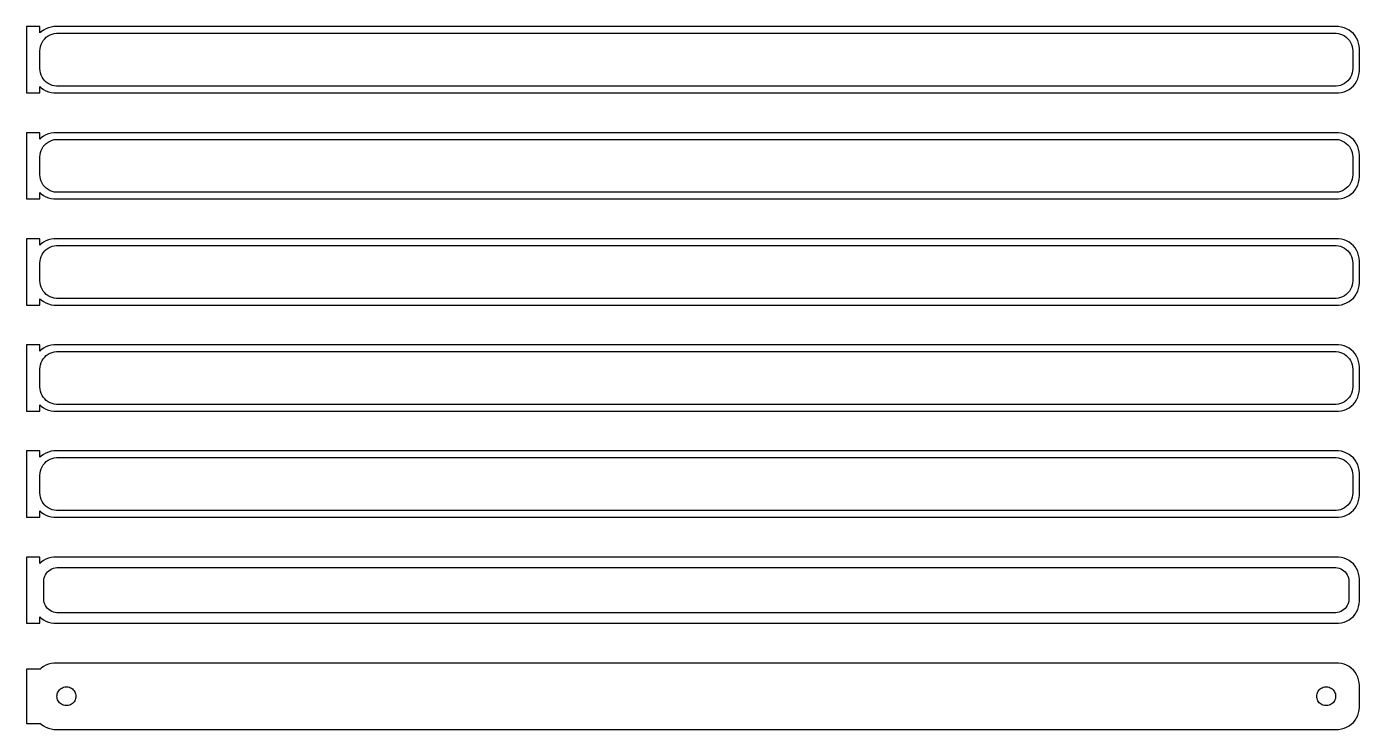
# Model space of a CAD drawing. Header units: metres. Extents: x -152 to 150, y 353 to 703.
# Drawn here: x -151.5 to 150, y 352.5 to 511.5 of the extents above; entities that cross this region are included whole.
import ezdxf

# ---------------------------------------------------------------- set-up
doc = ezdxf.new("R2010")
doc.units = ezdxf.units.M

msp = doc.modelspace()

# ---------------------------------------------------------------- linework, layer by layer
for p, q in [((-148.5, 511.49), (-151.5, 511.49)), ((-151.5, 511.49), (-151.5, 496.51)), ((-148.5, 510.059), (-148.5, 511.49)), ((-148.187, 510.353), (-148.5, 510.059)), ((-147.679, 510.722), (-148.187, 510.353)), ((-147.129, 511.024), (-147.679, 510.722)), ((-146.545, 511.255), (-147.129, 511.024)), ((-146.643, 509.377), (-146.203, 509.619)), ((-145.937, 511.411), (-146.545, 511.255)), ((-146.203, 509.619), (-145.736, 509.804)), ((-145.314, 511.49), (-145.937, 511.411)), ((-145.736, 509.804), (-145.25, 509.929)), ((145.314, 511.49), (-145.314, 511.49)), ((-145.25, 509.929), (-144.751, 509.992)), ((-144.751, 509.992), (144.751, 509.992)), ((144.751, 509.992), (145.25, 509.929)), ((145.25, 509.929), (145.736, 509.804)), ((145.937, 511.411), (145.314, 511.49)), ((145.736, 509.804), (146.203, 509.619)), ((146.545, 511.255), (145.937, 511.411)), ((146.203, 509.619), (146.643, 509.377)), ((147.129, 511.024), (146.545, 511.255)), ((147.679, 510.722), (147.129, 511.024)), ((148.187, 510.353), (147.679, 510.722)), ((148.645, 509.923), (148.187, 510.353)), ((149.045, 509.439), (148.645, 509.923)), ((-148.468, 506.501), (-148.374, 506.995)), ((-148.374, 506.995), (-148.219, 507.472)), ((-148.219, 507.472), (-148.005, 507.927)), ((-148.005, 507.927), (-147.736, 508.351)), ((-147.736, 508.351), (-147.416, 508.738)), ((-147.416, 508.738), (-147.05, 509.082)), ((-147.05, 509.082), (-146.643, 509.377)), ((146.643, 509.377), (147.05, 509.082)), ((147.05, 509.082), (147.416, 508.738)), ((147.416, 508.738), (147.736, 508.351)), ((147.736, 508.351), (148.005, 507.927)), ((148.005, 507.927), (148.219, 507.472)), ((148.219, 507.472), (148.374, 506.995)), ((148.374, 506.995), (148.468, 506.501)), ((149.382, 508.909), (149.045, 509.439)), ((149.649, 508.341), (149.382, 508.909)), ((149.843, 507.743), (149.649, 508.341)), ((149.961, 507.127), (149.843, 507.743)), ((150, 506.5), (149.961, 507.127)), ((-148.5, 506), (-148.468, 506.501)), ((-148.5, 502), (-148.5, 506)), ((148.468, 506.501), (148.5, 506)), ((148.5, 506), (148.5, 502)), ((150, 501.5), (150, 506.5)), ((-148.468, 501.499), (-148.5, 502)), ((-148.374, 501.005), (-148.468, 501.499)), ((-148.219, 500.528), (-148.374, 501.005)), ((-148.005, 500.073), (-148.219, 500.528)), ((148.219, 500.528), (148.005, 500.073)), ((148.374, 501.005), (148.219, 500.528)), ((148.468, 501.499), (148.374, 501.005)), ((148.5, 502), (148.468, 501.499)), ((149.843, 500.257), (149.961, 500.873)), ((149.961, 500.873), (150, 501.5)), ((-148.5, 497.941), (-148.187, 497.647)), ((-148.5, 496.51), (-148.5, 497.941)), ((-148.187, 497.647), (-147.679, 497.278)), ((-147.736, 499.649), (-148.005, 500.073)), ((-147.416, 499.262), (-147.736, 499.649)), ((-147.05, 498.918), (-147.416, 499.262)), ((-146.643, 498.623), (-147.05, 498.918)), ((-146.203, 498.381), (-146.643, 498.623)), ((-145.736, 498.196), (-146.203, 498.381)), ((-145.25, 498.071), (-145.736, 498.196)), ((-144.751, 498.008), (-145.25, 498.071)), ((144.751, 498.008), (-144.751, 498.008)), ((145.25, 498.071), (144.751, 498.008)), ((145.736, 498.196), (145.25, 498.071)), ((146.203, 498.381), (145.736, 498.196)), ((146.643, 498.623), (146.203, 498.381)), ((147.05, 498.918), (146.643, 498.623)), ((147.416, 499.262), (147.05, 498.918)), ((147.736, 499.649), (147.416, 499.262)), ((147.679, 497.278), (148.187, 497.647)), ((148.005, 500.073), (147.736, 499.649)), ((148.187, 497.647), (148.645, 498.077)), ((148.645, 498.077), (149.045, 498.561)), ((149.045, 498.561), (149.382, 499.091)), ((149.382, 499.091), (149.649, 499.659)), ((149.649, 499.659), (149.843, 500.257)), ((-151.5, 496.51), (-148.5, 496.51)), ((-147.679, 497.278), (-147.129, 496.976)), ((-147.129, 496.976), (-146.545, 496.745)), ((-146.545, 496.745), (-145.937, 496.589)), ((-145.937, 496.589), (-145.314, 496.51)), ((-145.314, 496.51), (145.314, 496.51)), ((145.314, 496.51), (145.937, 496.589)), ((145.937, 496.589), (146.545, 496.745)), ((146.545, 496.745), (147.129, 496.976)), ((147.129, 496.976), (147.679, 497.278)), ((-148.5, 487.49), (-151.5, 487.49)), ((-151.5, 487.49), (-151.5, 472.51)), ((-148.5, 486.059), (-148.5, 487.49)), ((-148.187, 486.353), (-148.5, 486.059)), ((-147.679, 486.722), (-148.187, 486.353)), ((-147.129, 487.024), (-147.679, 486.722)), ((-146.545, 487.255), (-147.129, 487.024)), ((-146.643, 485.377), (-146.203, 485.619)), ((-145.937, 487.411), (-146.545, 487.255)), ((-146.203, 485.619), (-145.736, 485.804)), ((-145.314, 487.49), (-145.937, 487.411)), ((-145.736, 485.804), (-145.25, 485.929)), ((145.314, 487.49), (-145.314, 487.49)), ((-145.25, 485.929), (-144.751, 485.992)), ((-144.751, 485.992), (144.751, 485.992)), ((144.751, 485.992), (145.25, 485.929)), ((145.25, 485.929), (145.736, 485.804)), ((145.937, 487.411), (145.314, 487.49)), ((145.736, 485.804), (146.203, 485.619)), ((146.545, 487.255), (145.937, 487.411)), ((146.203, 485.619), (146.643, 485.377)), ((147.129, 487.024), (146.545, 487.255)), ((147.679, 486.722), (147.129, 487.024)), ((148.187, 486.353), (147.679, 486.722)), ((148.645, 485.923), (148.187, 486.353)), ((149.045, 485.439), (148.645, 485.923)), ((149.382, 484.909), (149.045, 485.439)), ((-148.5, 482), (-148.468, 482.501)), ((-148.468, 482.501), (-148.374, 482.995)), ((-148.374, 482.995), (-148.219, 483.472)), ((-148.219, 483.472), (-148.005, 483.927)), ((-148.005, 483.927), (-147.736, 484.351)), ((-147.736, 484.351), (-147.416, 484.738)), ((-147.416, 484.738), (-147.05, 485.082)), ((-147.05, 485.082), (-146.643, 485.377)), ((146.643, 485.377), (147.05, 485.082)), ((147.05, 485.082), (147.416, 484.738)), ((147.416, 484.738), (147.736, 484.351)), ((147.736, 484.351), (148.005, 483.927)), ((148.005, 483.927), (148.219, 483.472)), ((148.219, 483.472), (148.374, 482.995)), ((148.374, 482.995), (148.468, 482.501)), ((148.468, 482.501), (148.5, 482)), ((149.649, 484.341), (149.382, 484.909)), ((149.843, 483.743), (149.649, 484.341)), ((149.961, 483.127), (149.843, 483.743)), ((150, 482.5), (149.961, 483.127)), ((150, 477.5), (150, 482.5)), ((-148.5, 478), (-148.5, 482)), ((148.5, 482), (148.5, 478)), ((-148.468, 477.499), (-148.5, 478)), ((-148.374, 477.005), (-148.468, 477.499)), ((-148.219, 476.528), (-148.374, 477.005)), ((-148.005, 476.073), (-148.219, 476.528)), ((148.219, 476.528), (148.005, 476.073)), ((148.374, 477.005), (148.219, 476.528)), ((148.468, 477.499), (148.374, 477.005)), ((148.5, 478), (148.468, 477.499)), ((149.843, 476.257), (149.961, 476.873)), ((149.961, 476.873), (150, 477.5)), ((-148.5, 473.941), (-148.187, 473.647)), ((-148.5, 472.51), (-148.5, 473.941)), ((-148.187, 473.647), (-147.679, 473.278)), ((-147.736, 475.649), (-148.005, 476.073)), ((-147.416, 475.262), (-147.736, 475.649)), ((-147.05, 474.918), (-147.416, 475.262)), ((-146.643, 474.623), (-147.05, 474.918)), ((-146.203, 474.381), (-146.643, 474.623)), ((-145.736, 474.196), (-146.203, 474.381)), ((-145.25, 474.071), (-145.736, 474.196)), ((-144.751, 474.008), (-145.25, 474.071)), ((144.751, 474.008), (-144.751, 474.008)), ((145.25, 474.071), (144.751, 474.008)), ((145.736, 474.196), (145.25, 474.071)), ((146.203, 474.381), (145.736, 474.196)), ((146.643, 474.623), (146.203, 474.381)), ((147.05, 474.918), (146.643, 474.623)), ((147.416, 475.262), (147.05, 474.918)), ((147.736, 475.649), (147.416, 475.262)), ((147.679, 473.278), (148.187, 473.647)), ((148.005, 476.073), (147.736, 475.649)), ((148.187, 473.647), (148.645, 474.077)), ((148.645, 474.077), (149.045, 474.561)), ((149.045, 474.561), (149.382, 475.091)), ((149.382, 475.091), (149.649, 475.659)), ((149.649, 475.659), (149.843, 476.257)), ((-151.5, 472.51), (-148.5, 472.51)), ((-147.679, 473.278), (-147.129, 472.976)), ((-147.129, 472.976), (-146.545, 472.745)), ((-146.545, 472.745), (-145.937, 472.589)), ((-145.937, 472.589), (-145.314, 472.51)), ((-145.314, 472.51), (145.314, 472.51)), ((145.314, 472.51), (145.937, 472.589)), ((145.937, 472.589), (146.545, 472.745)), ((146.545, 472.745), (147.129, 472.976)), ((147.129, 472.976), (147.679, 473.278)), ((-148.5, 463.49), (-151.5, 463.49)), ((-151.5, 463.49), (-151.5, 448.51)), ((-148.5, 462.059), (-148.5, 463.49)), ((-148.187, 462.353), (-148.5, 462.059)), ((-147.679, 462.722), (-148.187, 462.353)), ((-147.129, 463.024), (-147.679, 462.722)), ((-146.545, 463.255), (-147.129, 463.024)), ((-147.05, 461.082), (-146.643, 461.377)), ((-146.643, 461.377), (-146.203, 461.619)), ((-145.937, 463.411), (-146.545, 463.255)), ((-146.203, 461.619), (-145.736, 461.804)), ((-145.314, 463.49), (-145.937, 463.411)), ((-145.736, 461.804), (-145.25, 461.929)), ((145.314, 463.49), (-145.314, 463.49)), ((-145.25, 461.929), (-144.751, 461.992)), ((-144.751, 461.992), (144.751, 461.992)), ((144.751, 461.992), (145.25, 461.929)), ((145.25, 461.929), (145.736, 461.804)), ((145.937, 463.411), (145.314, 463.49)), ((145.736, 461.804), (146.203, 461.619)), ((146.545, 463.255), (145.937, 463.411)), ((146.203, 461.619), (146.643, 461.377)), ((147.129, 463.024), (146.545, 463.255)), ((146.643, 461.377), (147.05, 461.082)), ((147.679, 462.722), (147.129, 463.024)), ((148.187, 462.353), (147.679, 462.722)), ((148.645, 461.923), (148.187, 462.353)), ((149.045, 461.439), (148.645, 461.923)), ((149.382, 460.909), (149.045, 461.439)), ((-148.5, 458), (-148.468, 458.501)), ((-148.468, 458.501), (-148.374, 458.995)), ((-148.374, 458.995), (-148.219, 459.472)), ((-148.219, 459.472), (-148.005, 459.927)), ((-148.005, 459.927), (-147.736, 460.351)), ((-147.736, 460.351), (-147.416, 460.738)), ((-147.416, 460.738), (-147.05, 461.082)), ((147.05, 461.082), (147.416, 460.738)), ((147.416, 460.738), (147.736, 460.351)), ((147.736, 460.351), (148.005, 459.927)), ((148.005, 459.927), (148.219, 459.472)), ((148.219, 459.472), (148.374, 458.995)), ((148.374, 458.995), (148.468, 458.501)), ((148.468, 458.501), (148.5, 458)), ((149.649, 460.341), (149.382, 460.909)), ((149.843, 459.743), (149.649, 460.341)), ((149.961, 459.127), (149.843, 459.743)), ((150, 458.5), (149.961, 459.127)), ((150, 453.5), (150, 458.5)), ((-148.5, 454), (-148.5, 458)), ((148.5, 458), (148.5, 454)), ((-148.468, 453.499), (-148.5, 454)), ((-148.374, 453.005), (-148.468, 453.499)), ((-148.219, 452.528), (-148.374, 453.005)), ((-148.005, 452.073), (-148.219, 452.528)), ((148.219, 452.528), (148.005, 452.073)), ((148.374, 453.005), (148.219, 452.528)), ((148.468, 453.499), (148.374, 453.005)), ((148.5, 454), (148.468, 453.499)), ((149.649, 451.659), (149.843, 452.257)), ((149.843, 452.257), (149.961, 452.873)), ((149.961, 452.873), (150, 453.5)), ((-148.5, 449.941), (-148.187, 449.647)), ((-148.5, 448.51), (-148.5, 449.941)), ((-148.187, 449.647), (-147.679, 449.278)), ((-147.736, 451.649), (-148.005, 452.073)), ((-147.416, 451.262), (-147.736, 451.649)), ((-147.679, 449.278), (-147.129, 448.976)), ((-147.05, 450.918), (-147.416, 451.262)), ((-146.643, 450.623), (-147.05, 450.918)), ((-146.203, 450.381), (-146.643, 450.623)), ((-145.736, 450.196), (-146.203, 450.381)), ((-145.25, 450.071), (-145.736, 450.196)), ((-144.751, 450.008), (-145.25, 450.071)), ((144.751, 450.008), (-144.751, 450.008)), ((145.25, 450.071), (144.751, 450.008)), ((145.736, 450.196), (145.25, 450.071)), ((146.203, 450.381), (145.736, 450.196)), ((146.643, 450.623), (146.203, 450.381)), ((147.05, 450.918), (146.643, 450.623)), ((147.416, 451.262), (147.05, 450.918)), ((147.129, 448.976), (147.679, 449.278)), ((147.736, 451.649), (147.416, 451.262)), ((147.679, 449.278), (148.187, 449.647)), ((148.005, 452.073), (147.736, 451.649)), ((148.187, 449.647), (148.645, 450.077)), ((148.645, 450.077), (149.045, 450.561)), ((149.045, 450.561), (149.382, 451.091)), ((149.382, 451.091), (149.649, 451.659)), ((-151.5, 448.51), (-148.5, 448.51)), ((-147.129, 448.976), (-146.545, 448.745)), ((-146.545, 448.745), (-145.937, 448.589)), ((-145.937, 448.589), (-145.314, 448.51)), ((-145.314, 448.51), (145.314, 448.51)), ((145.314, 448.51), (145.937, 448.589)), ((145.937, 448.589), (146.545, 448.745)), ((146.545, 448.745), (147.129, 448.976)), ((-148.5, 439.49), (-151.5, 439.49)), ((-151.5, 439.49), (-151.5, 424.51)), ((-148.5, 438.059), (-148.5, 439.49)), ((-148.187, 438.353), (-148.5, 438.059)), ((-147.679, 438.722), (-148.187, 438.353)), ((-147.129, 439.024), (-147.679, 438.722)), ((-146.545, 439.255), (-147.129, 439.024)), ((-147.05, 437.082), (-146.643, 437.377)), ((-146.643, 437.377), (-146.203, 437.619)), ((-145.937, 439.411), (-146.545, 439.255)), ((-146.203, 437.619), (-145.736, 437.804)), ((-145.314, 439.49), (-145.937, 439.411)), ((-145.736, 437.804), (-145.25, 437.929)), ((145.314, 439.49), (-145.314, 439.49)), ((-145.25, 437.929), (-144.751, 437.992)), ((-144.751, 437.992), (144.751, 437.992)), ((144.751, 437.992), (145.25, 437.929)), ((145.25, 437.929), (145.736, 437.804)), ((145.937, 439.411), (145.314, 439.49)), ((145.736, 437.804), (146.203, 437.619)), ((146.545, 439.255), (145.937, 439.411)), ((146.203, 437.619), (146.643, 437.377)), ((147.129, 439.024), (146.545, 439.255)), ((146.643, 437.377), (147.05, 437.082)), ((147.679, 438.722), (147.129, 439.024)), ((148.187, 438.353), (147.679, 438.722)), ((148.645, 437.923), (148.187, 438.353)), ((149.045, 437.439), (148.645, 437.923)), ((149.382, 436.909), (149.045, 437.439)), ((-148.5, 434), (-148.468, 434.501)), ((-148.468, 434.501), (-148.374, 434.995)), ((-148.374, 434.995), (-148.219, 435.472)), ((-148.219, 435.472), (-148.005, 435.927)), ((-148.005, 435.927), (-147.736, 436.351)), ((-147.736, 436.351), (-147.416, 436.738)), ((-147.416, 436.738), (-147.05, 437.082)), ((147.05, 437.082), (147.416, 436.738)), ((147.416, 436.738), (147.736, 436.351)), ((147.736, 436.351), (148.005, 435.927)), ((148.005, 435.927), (148.219, 435.472)), ((148.219, 435.472), (148.374, 434.995)), ((148.374, 434.995), (148.468, 434.501)), ((148.468, 434.501), (148.5, 434)), ((149.649, 436.341), (149.382, 436.909)), ((149.843, 435.743), (149.649, 436.341)), ((149.961, 435.127), (149.843, 435.743)), ((150, 434.5), (149.961, 435.127)), ((150, 429.5), (150, 434.5)), ((-148.5, 430), (-148.5, 434)), ((148.5, 434), (148.5, 430)), ((-148.468, 429.499), (-148.5, 430)), ((-148.374, 429.005), (-148.468, 429.499)), ((-148.219, 428.528), (-148.374, 429.005)), ((-148.005, 428.073), (-148.219, 428.528)), ((148.219, 428.528), (148.005, 428.073)), ((148.374, 429.005), (148.219, 428.528)), ((148.468, 429.499), (148.374, 429.005)), ((148.5, 430), (148.468, 429.499)), ((149.649, 427.659), (149.843, 428.257)), ((149.843, 428.257), (149.961, 428.873)), ((149.961, 428.873), (150, 429.5)), ((-148.5, 425.941), (-148.187, 425.647)), ((-148.5, 424.51), (-148.5, 425.941)), ((-148.187, 425.647), (-147.679, 425.278)), ((-147.736, 427.649), (-148.005, 428.073)), ((-147.416, 427.262), (-147.736, 427.649)), ((-147.679, 425.278), (-147.129, 424.976)), ((-147.05, 426.918), (-147.416, 427.262)), ((-146.643, 426.623), (-147.05, 426.918)), ((-146.203, 426.381), (-146.643, 426.623)), ((-145.736, 426.196), (-146.203, 426.381)), ((-145.25, 426.071), (-145.736, 426.196)), ((-144.751, 426.008), (-145.25, 426.071)), ((144.751, 426.008), (-144.751, 426.008)), ((145.25, 426.071), (144.751, 426.008)), ((145.736, 426.196), (145.25, 426.071)), ((146.203, 426.381), (145.736, 426.196)), ((146.643, 426.623), (146.203, 426.381)), ((147.05, 426.918), (146.643, 426.623)), ((147.416, 427.262), (147.05, 426.918)), ((147.129, 424.976), (147.679, 425.278)), ((147.736, 427.649), (147.416, 427.262)), ((147.679, 425.278), (148.187, 425.647)), ((148.005, 428.073), (147.736, 427.649)), ((148.187, 425.647), (148.645, 426.077)), ((148.645, 426.077), (149.045, 426.561)), ((149.045, 426.561), (149.382, 427.091)), ((149.382, 427.091), (149.649, 427.659)), ((-151.5, 424.51), (-148.5, 424.51)), ((-147.129, 424.976), (-146.545, 424.745)), ((-146.545, 424.745), (-145.937, 424.589)), ((-145.937, 424.589), (-145.314, 424.51)), ((-145.314, 424.51), (145.314, 424.51)), ((145.314, 424.51), (145.937, 424.589)), ((145.937, 424.589), (146.545, 424.745)), ((146.545, 424.745), (147.129, 424.976)), ((-148.5, 415.49), (-151.5, 415.49)), ((-151.5, 415.49), (-151.5, 400.51)), ((-148.5, 414.059), (-148.5, 415.49)), ((-148.187, 414.353), (-148.5, 414.059)), ((-147.679, 414.722), (-148.187, 414.353)), ((-147.129, 415.024), (-147.679, 414.722)), ((-147.416, 412.738), (-147.05, 413.082)), ((-146.545, 415.255), (-147.129, 415.024)), ((-147.05, 413.082), (-146.643, 413.377)), ((-146.643, 413.377), (-146.203, 413.619)), ((-145.937, 415.411), (-146.545, 415.255)), ((-146.203, 413.619), (-145.736, 413.804)), ((-145.314, 415.49), (-145.937, 415.411)), ((-145.736, 413.804), (-145.25, 413.929)), ((145.314, 415.49), (-145.314, 415.49)), ((-145.25, 413.929), (-144.751, 413.992)), ((-144.751, 413.992), (144.751, 413.992)), ((144.751, 413.992), (145.25, 413.929)), ((145.25, 413.929), (145.736, 413.804)), ((145.937, 415.411), (145.314, 415.49)), ((145.736, 413.804), (146.203, 413.619)), ((146.545, 415.255), (145.937, 415.411)), ((146.203, 413.619), (146.643, 413.377)), ((147.129, 415.024), (146.545, 415.255)), ((146.643, 413.377), (147.05, 413.082)), ((147.05, 413.082), (147.416, 412.738)), ((147.679, 414.722), (147.129, 415.024)), ((148.187, 414.353), (147.679, 414.722)), ((148.645, 413.923), (148.187, 414.353)), ((149.045, 413.439), (148.645, 413.923)), ((149.382, 412.909), (149.045, 413.439)), ((-148.5, 410), (-148.468, 410.501)), ((-148.468, 410.501), (-148.374, 410.995)), ((-148.374, 410.995), (-148.219, 411.472)), ((-148.219, 411.472), (-148.005, 411.927)), ((-148.005, 411.927), (-147.736, 412.351)), ((-147.736, 412.351), (-147.416, 412.738)), ((147.416, 412.738), (147.736, 412.351)), ((147.736, 412.351), (148.005, 411.927)), ((148.005, 411.927), (148.219, 411.472)), ((148.219, 411.472), (148.374, 410.995)), ((148.374, 410.995), (148.468, 410.501)), ((148.468, 410.501), (148.5, 410)), ((149.649, 412.341), (149.382, 412.909)), ((149.843, 411.743), (149.649, 412.341)), ((149.961, 411.127), (149.843, 411.743)), ((150, 410.5), (149.961, 411.127)), ((150, 405.5), (150, 410.5)), ((-148.5, 406), (-148.5, 410)), ((148.5, 410), (148.5, 406)), ((-148.468, 405.499), (-148.5, 406)), ((-148.374, 405.005), (-148.468, 405.499)), ((-148.219, 404.528), (-148.374, 405.005)), ((-148.005, 404.073), (-148.219, 404.528)), ((-147.736, 403.649), (-148.005, 404.073)), ((148.005, 404.073), (147.736, 403.649)), ((148.219, 404.528), (148.005, 404.073)), ((148.374, 405.005), (148.219, 404.528)), ((148.468, 405.499), (148.374, 405.005)), ((148.5, 406), (148.468, 405.499)), ((149.649, 403.659), (149.843, 404.257)), ((149.843, 404.257), (149.961, 404.873)), ((149.961, 404.873), (150, 405.5)), ((-148.5, 401.941), (-148.187, 401.647)), ((-148.5, 400.51), (-148.5, 401.941)), ((-148.187, 401.647), (-147.679, 401.278)), ((-147.416, 403.262), (-147.736, 403.649)), ((-147.679, 401.278), (-147.129, 400.976)), ((-147.05, 402.918), (-147.416, 403.262)), ((-146.643, 402.623), (-147.05, 402.918)), ((-146.203, 402.381), (-146.643, 402.623)), ((-145.736, 402.196), (-146.203, 402.381)), ((-145.25, 402.071), (-145.736, 402.196)), ((-144.751, 402.008), (-145.25, 402.071)), ((144.751, 402.008), (-144.751, 402.008)), ((145.25, 402.071), (144.751, 402.008)), ((145.736, 402.196), (145.25, 402.071)), ((146.203, 402.381), (145.736, 402.196)), ((146.643, 402.623), (146.203, 402.381)), ((147.05, 402.918), (146.643, 402.623)), ((147.416, 403.262), (147.05, 402.918)), ((147.129, 400.976), (147.679, 401.278)), ((147.736, 403.649), (147.416, 403.262)), ((147.679, 401.278), (148.187, 401.647)), ((148.187, 401.647), (148.645, 402.077)), ((148.645, 402.077), (149.045, 402.561)), ((149.045, 402.561), (149.382, 403.091)), ((149.382, 403.091), (149.649, 403.659)), ((-151.5, 400.51), (-148.5, 400.51)), ((-147.129, 400.976), (-146.545, 400.745)), ((-146.545, 400.745), (-145.937, 400.589)), ((-145.937, 400.589), (-145.314, 400.51)), ((-145.314, 400.51), (145.314, 400.51)), ((145.314, 400.51), (145.937, 400.589)), ((145.937, 400.589), (146.545, 400.745)), ((146.545, 400.745), (147.129, 400.976)), ((-148.5, 391.479), (-151.5, 391.479)), ((-151.5, 391.479), (-151.5, 376.521)), ((-148.5, 390.059), (-148.5, 391.479)), ((-148.187, 390.353), (-148.5, 390.059)), ((-147.679, 390.722), (-148.187, 390.353)), ((-147.129, 391.024), (-147.679, 390.722)), ((-146.545, 391.255), (-147.129, 391.024)), ((-145.937, 391.411), (-146.545, 391.255)), ((-145.314, 391.49), (-145.937, 391.411)), ((-145.825, 388.817), (-145.462, 388.961)), ((-145.462, 388.961), (-145.083, 389.058)), ((145.314, 391.49), (-145.314, 391.49)), ((-145.083, 389.058), (-144.695, 389.107)), ((-144.695, 389.107), (144.695, 389.107)), ((144.695, 389.107), (145.083, 389.058)), ((145.083, 389.058), (145.462, 388.961)), ((145.937, 391.411), (145.314, 391.49)), ((145.462, 388.961), (145.825, 388.817)), ((146.545, 391.255), (145.937, 391.411)), ((147.129, 391.024), (146.545, 391.255)), ((147.679, 390.722), (147.129, 391.024)), ((148.187, 390.353), (147.679, 390.722)), ((148.645, 389.923), (148.187, 390.353)), ((149.045, 389.439), (148.645, 389.923)), ((149.382, 388.909), (149.045, 389.439)), ((-147.613, 386), (-147.588, 386.39)), ((-147.613, 382), (-147.613, 386)), ((-147.588, 386.39), (-147.515, 386.774)), ((-147.515, 386.774), (-147.394, 387.146)), ((-147.394, 387.146), (-147.228, 387.5)), ((-147.228, 387.5), (-147.018, 387.83)), ((-147.018, 387.83), (-146.769, 388.131)), ((-146.769, 388.131), (-146.484, 388.399)), ((-146.484, 388.399), (-146.168, 388.628)), ((-146.168, 388.628), (-145.825, 388.817)), ((145.825, 388.817), (146.168, 388.628)), ((146.168, 388.628), (146.484, 388.399)), ((146.484, 388.399), (146.769, 388.131)), ((146.769, 388.131), (147.018, 387.83)), ((147.018, 387.83), (147.228, 387.5)), ((147.228, 387.5), (147.394, 387.146)), ((147.394, 387.146), (147.515, 386.774)), ((147.515, 386.774), (147.588, 386.39)), ((147.588, 386.39), (147.613, 386)), ((147.613, 386), (147.613, 382)), ((149.649, 388.341), (149.382, 388.909)), ((149.843, 387.743), (149.649, 388.341)), ((149.961, 387.127), (149.843, 387.743)), ((150, 386.5), (149.961, 387.127)), ((150, 381.5), (150, 386.5)), ((-147.588, 381.61), (-147.613, 382)), ((-147.515, 381.226), (-147.588, 381.61)), ((-147.394, 380.854), (-147.515, 381.226)), ((-147.228, 380.5), (-147.394, 380.854)), ((-147.018, 380.17), (-147.228, 380.5)), ((-146.769, 379.869), (-147.018, 380.17)), ((147.018, 380.17), (146.769, 379.869)), ((147.228, 380.5), (147.018, 380.17)), ((147.394, 380.854), (147.228, 380.5)), ((147.515, 381.226), (147.394, 380.854)), ((147.588, 381.61), (147.515, 381.226)), ((147.613, 382), (147.588, 381.61)), ((149.649, 379.659), (149.843, 380.257)), ((149.843, 380.257), (149.961, 380.873)), ((149.961, 380.873), (150, 381.5)), ((-148.5, 376.521), (-148.5, 377.941)), ((-148.5, 377.941), (-148.187, 377.647)), ((-148.187, 377.647), (-147.679, 377.278)), ((-147.679, 377.278), (-147.129, 376.976)), ((-147.129, 376.976), (-146.545, 376.745)), ((-146.484, 379.601), (-146.769, 379.869)), ((-146.168, 379.372), (-146.484, 379.601)), ((-145.825, 379.183), (-146.168, 379.372)), ((-145.462, 379.039), (-145.825, 379.183)), ((-145.083, 378.942), (-145.462, 379.039)), ((-144.695, 378.893), (-145.083, 378.942)), ((144.695, 378.893), (-144.695, 378.893)), ((145.083, 378.942), (144.695, 378.893)), ((145.462, 379.039), (145.083, 378.942)), ((145.825, 379.183), (145.462, 379.039)), ((146.168, 379.372), (145.825, 379.183)), ((146.484, 379.601), (146.168, 379.372)), ((146.769, 379.869), (146.484, 379.601)), ((146.545, 376.745), (147.129, 376.976)), ((147.129, 376.976), (147.679, 377.278)), ((147.679, 377.278), (148.187, 377.647)), ((148.187, 377.647), (148.645, 378.077)), ((148.645, 378.077), (149.045, 378.561)), ((149.045, 378.561), (149.382, 379.091)), ((149.382, 379.091), (149.649, 379.659)), ((-151.5, 376.521), (-148.5, 376.521)), ((-146.545, 376.745), (-145.937, 376.589)), ((-145.937, 376.589), (-145.314, 376.51)), ((-145.314, 376.51), (145.314, 376.51)), ((145.314, 376.51), (145.937, 376.589)), ((145.937, 376.589), (146.545, 376.745)), ((-148.5, 366.153), (-151.5, 366.153)), ((-151.5, 366.153), (-151.5, 353.847)), ((-148.187, 366.353), (-148.5, 366.059)), ((-148.5, 366.059), (-148.5, 366.153)), ((-147.679, 366.722), (-148.187, 366.353)), ((-147.129, 367.024), (-147.679, 366.722)), ((-146.545, 367.255), (-147.129, 367.024)), ((-145.937, 367.411), (-146.545, 367.255)), ((-145.314, 367.49), (-145.937, 367.411)), ((145.314, 367.49), (-145.314, 367.49)), ((145.937, 367.411), (145.314, 367.49)), ((146.545, 367.255), (145.937, 367.411)), ((147.129, 367.024), (146.545, 367.255)), ((147.679, 366.722), (147.129, 367.024)), ((148.187, 366.353), (147.679, 366.722)), ((148.645, 365.923), (148.187, 366.353)), ((149.045, 365.439), (148.645, 365.923)), ((149.382, 364.909), (149.045, 365.439)), ((149.649, 364.341), (149.382, 364.909)), ((-143.861, 361.645), (-143.644, 361.803)), ((-143.644, 361.803), (-143.409, 361.932)), ((-143.409, 361.932), (-143.16, 362.031)), ((-143.16, 362.031), (-142.9, 362.097)), ((-142.9, 362.097), (-142.634, 362.131)), ((-142.634, 362.131), (-142.366, 362.131)), ((-142.366, 362.131), (-142.1, 362.097)), ((-142.1, 362.097), (-141.84, 362.031)), ((-141.84, 362.031), (-141.591, 361.932)), ((-141.591, 361.932), (-141.356, 361.803)), ((-141.356, 361.803), (-141.139, 361.645)), ((141.139, 361.645), (141.356, 361.803)), ((141.356, 361.803), (141.591, 361.932)), ((141.591, 361.932), (141.84, 362.031)), ((141.84, 362.031), (142.1, 362.097)), ((142.1, 362.097), (142.366, 362.131)), ((142.366, 362.131), (142.634, 362.131)), ((142.634, 362.131), (142.9, 362.097)), ((142.9, 362.097), (143.16, 362.031)), ((143.16, 362.031), (143.409, 361.932)), ((143.409, 361.932), (143.644, 361.803)), ((143.644, 361.803), (143.861, 361.645)), ((149.843, 363.743), (149.649, 364.341)), ((149.961, 363.127), (149.843, 363.743)), ((150, 362.5), (149.961, 363.127)), ((150, 357.5), (150, 362.5)), ((-144.635, 360), (-144.618, 360.268)), ((-144.618, 359.732), (-144.635, 360)), ((-144.618, 360.268), (-144.568, 360.531)), ((-144.568, 359.469), (-144.618, 359.732)), ((-144.568, 360.531), (-144.485, 360.786)), ((-144.485, 359.214), (-144.568, 359.469)), ((-144.485, 360.786), (-144.371, 361.029)), ((-144.371, 358.971), (-144.485, 359.214)), ((-144.371, 361.029), (-144.227, 361.255)), ((-144.227, 358.745), (-144.371, 358.971)), ((-144.227, 361.255), (-144.057, 361.462)), ((-144.057, 361.462), (-143.861, 361.645)), ((-141.139, 361.645), (-140.943, 361.462)), ((-140.943, 361.462), (-140.773, 361.255)), ((-140.773, 361.255), (-140.629, 361.029)), ((-140.629, 358.971), (-140.773, 358.745)), ((-140.629, 361.029), (-140.515, 360.786)), ((-140.515, 359.214), (-140.629, 358.971)), ((-140.515, 360.786), (-140.432, 360.531)), ((-140.432, 359.469), (-140.515, 359.214)), ((-140.432, 360.531), (-140.382, 360.268)), ((-140.382, 359.732), (-140.432, 359.469)), ((-140.382, 360.268), (-140.365, 360)), ((-140.365, 360), (-140.382, 359.732)), ((140.365, 360), (140.382, 360.268)), ((140.382, 359.732), (140.365, 360)), ((140.382, 360.268), (140.432, 360.531)), ((140.432, 359.469), (140.382, 359.732)), ((140.432, 360.531), (140.515, 360.786)), ((140.515, 359.214), (140.432, 359.469)), ((140.515, 360.786), (140.629, 361.029)), ((140.629, 358.971), (140.515, 359.214)), ((140.629, 361.029), (140.773, 361.255)), ((140.773, 358.745), (140.629, 358.971)), ((140.773, 361.255), (140.943, 361.462)), ((140.943, 361.462), (141.139, 361.645)), ((143.861, 361.645), (144.057, 361.462)), ((144.057, 361.462), (144.227, 361.255)), ((144.227, 361.255), (144.371, 361.029)), ((144.371, 358.971), (144.227, 358.745)), ((144.371, 361.029), (144.485, 360.786)), ((144.485, 359.214), (144.371, 358.971)), ((144.485, 360.786), (144.568, 360.531)), ((144.568, 359.469), (144.485, 359.214)), ((144.568, 360.531), (144.618, 360.268)), ((144.618, 359.732), (144.568, 359.469)), ((144.618, 360.268), (144.635, 360)), ((144.635, 360), (144.618, 359.732)), ((-144.057, 358.538), (-144.227, 358.745)), ((-143.861, 358.355), (-144.057, 358.538)), ((-143.644, 358.197), (-143.861, 358.355)), ((-143.409, 358.068), (-143.644, 358.197)), ((-143.16, 357.969), (-143.409, 358.068)), ((-142.9, 357.903), (-143.16, 357.969)), ((-142.634, 357.869), (-142.9, 357.903)), ((-142.366, 357.869), (-142.634, 357.869)), ((-142.1, 357.903), (-142.366, 357.869)), ((-141.84, 357.969), (-142.1, 357.903)), ((-141.591, 358.068), (-141.84, 357.969)), ((-141.356, 358.197), (-141.591, 358.068)), ((-141.139, 358.355), (-141.356, 358.197)), ((-140.943, 358.538), (-141.139, 358.355)), ((-140.773, 358.745), (-140.943, 358.538)), ((140.943, 358.538), (140.773, 358.745)), ((141.139, 358.355), (140.943, 358.538)), ((141.356, 358.197), (141.139, 358.355)), ((141.591, 358.068), (141.356, 358.197)), ((141.84, 357.969), (141.591, 358.068)), ((142.1, 357.903), (141.84, 357.969)), ((142.366, 357.869), (142.1, 357.903)), ((142.634, 357.869), (142.366, 357.869)), ((142.9, 357.903), (142.634, 357.869)), ((143.16, 357.969), (142.9, 357.903)), ((143.409, 358.068), (143.16, 357.969)), ((143.644, 358.197), (143.409, 358.068)), ((143.861, 358.355), (143.644, 358.197)), ((144.057, 358.538), (143.861, 358.355)), ((144.227, 358.745), (144.057, 358.538)), ((149.649, 355.659), (149.843, 356.257)), ((149.843, 356.257), (149.961, 356.873)), ((149.961, 356.873), (150, 357.5)), ((-151.5, 353.847), (-148.5, 353.847)), ((-148.5, 353.847), (-148.5, 353.941)), ((-148.5, 353.941), (-148.187, 353.647)), ((-148.187, 353.647), (-147.679, 353.278)), ((-147.679, 353.278), (-147.129, 352.976)), ((-147.129, 352.976), (-146.545, 352.745)), ((146.545, 352.745), (147.129, 352.976)), ((147.129, 352.976), (147.679, 353.278)), ((147.679, 353.278), (148.187, 353.647)), ((148.187, 353.647), (148.645, 354.077)), ((148.645, 354.077), (149.045, 354.561)), ((149.045, 354.561), (149.382, 355.091)), ((149.382, 355.091), (149.649, 355.659)), ((-146.545, 352.745), (-145.937, 352.589)), ((-145.937, 352.589), (-145.314, 352.51)), ((-145.314, 352.51), (145.314, 352.51)), ((145.314, 352.51), (145.937, 352.589)), ((145.937, 352.589), (146.545, 352.745))]:
    msp.add_line(p, q)

doc.saveas('drawing.dxf')
